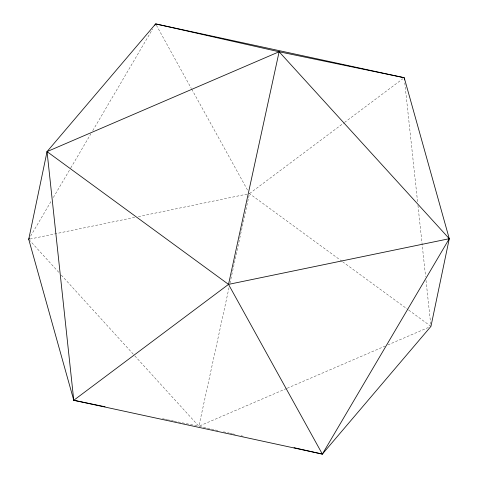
<?xml version="1.0" encoding="UTF-8"?>
<svg xmlns="http://www.w3.org/2000/svg" width="478" height="478" viewBox="0 0 478 478"><rect width="100%" height="100%" fill="white"/><g stroke="black" fill="none" stroke-linecap="round" stroke-linejoin="round"><path stroke-width="0.36" stroke-dasharray="2.39 1.79" d="M229.01 287.69L198.872 426.239L219.211 430.827M229.966 283.317L249.474 193.62L343.885 122.912M30.616 236.084L51.457 200.724M53.351 197.504L70.397 168.573M70.774 167.927L90.856 133.852M92.75 130.637L152.613 29.044M344.483 122.47L403.038 78.613M286.501 388.536L198.872 426.239L133.625 354.551M287.188 388.238L385.083 346.114M387.825 344.937L430.266 326.671M134.712 217.371L28.722 239.299L59.338 272.938M138.369 216.612L247.281 194.074M162.502 418.698L164.689 419.146M165.412 419.302L167.593 419.75M168.322 419.905L170.503 420.353M171.232 420.509L173.412 420.957M174.141 421.112L198.143 426.089M223.567 431.813L229.38 433.122M230.109 433.289L232.284 433.779M233.013 433.94L235.194 434.436M241.002 435.745L243.183 436.235M342.015 261.317L249.474 193.62L248.393 191.666M342.618 261.759L408.116 309.672M408.72 310.108L430.953 326.378M61.345 275.143L133.123 354.001M156.366 25.209L191.373 88.526M191.732 89.177L248.034 191.009M404.794 82.909L417.557 201.674M417.951 205.385L425.611 276.643M426.006 280.353L430.714 324.15"/><path stroke-width="0.72" d="M28.722 239.299L47.047 151.622L155.643 23.9L404.233 77.717L449.278 238.701L430.953 326.378L322.357 454.1L73.767 400.283L28.722 239.299L29.481 238.014M294.03 447.707L322.357 454.1L449.278 238.701L279.128 51.761L47.047 151.622L73.767 400.283L228.526 284.38L279.128 51.761L404.233 77.717L404.472 79.94M154.884 25.185L155.643 23.9L279.128 51.761M47.047 151.622L228.526 284.38L449.278 238.701M73.767 400.283L105.041 406.772M228.526 284.38L322.357 454.1"/></g></svg>
